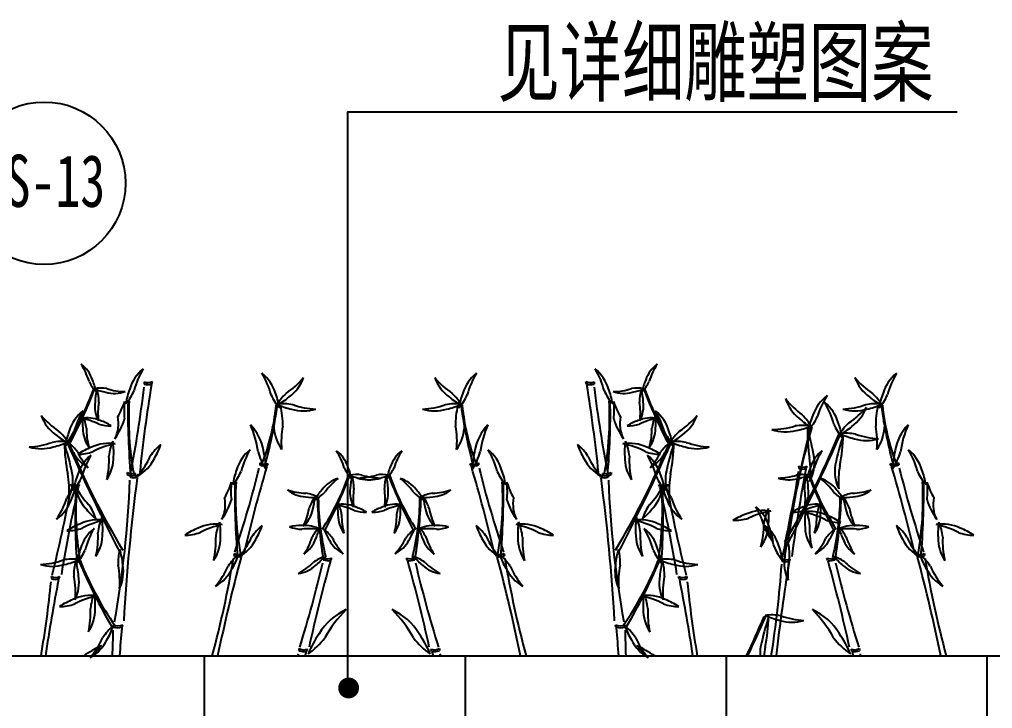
# Model space of a CAD drawing. Extents: x 225307 to 340959, y 27372 to 84205.
# Drawn here: x 316762 to 320491, y 75546 to 78187 of the extents above; entities that cross this region are included whole.
import ezdxf
from ezdxf.enums import TextEntityAlignment as Align

# ---------------------------------------------------------------- set-up
doc = ezdxf.new("R2010")
doc.units = 0
doc.header["$MEASUREMENT"] = 0
doc.linetypes.add('CONTINOUS', pattern=[0])
for name, color, linetype in [('3', 7, 'CONTINUOUS'), ('4', 4, 'CONTINUOUS'), ('DIM1', 4, 'CONTINUOUS'), ('PH', 8, 'CONTINUOUS'), ('WALL', 2, 'CONTINUOUS'), ('道路', 3, 'CONTINUOUS')]:
    doc.layers.add(name, color=color, linetype=linetype)
doc.styles.add('宋体', font='SimSun.ttf', dxfattribs={"width": 0.7})

# ---------------------------------------------------------------- blocks, each defined once
blk = doc.blocks.new('A$C434820D8')
at = {"layer": 'PH', "color": 2, "linetype": 'CONTINOUS', "const_width": 10}
blk.add_lwpolyline([(5, 10, 1), (15, 10, 1)], format="xyb", close=True, dxfattribs=at)

msp = doc.modelspace()

# ---------------------------------------------------------------- linework, layer by layer
at = {"layer": 'DIM1', "color": 1, "linetype": 'CONTINUOUS'}
msp.add_circle((316856.5, 77559, 10863.7), 311.5, dxfattribs=at)
at = {"layer": 'PH', "color": 8}
for p, q in [((317471, 73678.1, 5587.7), (317471, 75747.5, 5587.7)), ((318471, 73680.8, 5587.7), (318471, 75747.5, 5587.7)), ((319471, 73683.5, 5587.7), (319471, 75747.5, 5587.7)), ((320471, 73686.2, 5587.7), (320471, 75747.5, 5587.7))]:
    msp.add_line(p, q, dxfattribs=at)
msp.add_lwpolyline([(318020.5, 75607.9), (318020.5, 77832.6), (320355.9, 77832.6)], dxfattribs=at)
at = {"layer": 'WALL', "color": 251}
for p, q in [((317239.2, 76797.6, 8381.5), (317239.9, 76789.4, 8381.5)), ((317268.8, 76789.7, 8381.5), (317271.6, 76799.1, 8381.5)), ((318935.1, 76789.7, 8381.5), (318932.3, 76799.1, 8381.5)), ((318964.6, 76797.6, 8381.5), (318964, 76789.4, 8381.5)), ((317683, 76487.5, 8381.5), (317682.6, 76479.2, 8381.5)), ((317711.3, 76475.8, 8381.5), (317715.3, 76484.8, 8381.5)), ((318492.5, 76475.8, 8381.5), (318488.6, 76484.8, 8381.5)), ((318520.8, 76487.5, 8381.5), (318521.2, 76479.2, 8381.5)), ((319748, 76474.3, 8381.5), (319748.5, 76466.1, 8381.5)), ((319777.3, 76465.5, 8381.5), (319780.4, 76474.8, 8381.5)), ((320103.1, 76475.8, 8381.5), (320099.1, 76484.8, 8381.5)), ((320131.4, 76487.5, 8381.5), (320131.8, 76479.2, 8381.5)), ((317174.4, 76450.4, 8381.5), (317174, 76442.2, 8381.5)), ((317184.8, 76440.7, 8381.5), (317185.5, 76432.5, 8381.5)), ((317202.7, 76438.8, 8381.5), (317206.7, 76447.8, 8381.5)), ((317214.4, 76432.8, 8381.5), (317217.1, 76442.2, 8381.5)), ((318989.5, 76432.8, 8381.5), (318986.7, 76442.2, 8381.5)), ((319001.1, 76438.8, 8381.5), (318997.2, 76447.8, 8381.5)), ((319019, 76440.7, 8381.5), (319018.4, 76432.5, 8381.5)), ((319029.4, 76450.4, 8381.5), (319029.8, 76442.2, 8381.5)), ((316959.1, 76405, 8381.5), (316959.3, 76396.7, 8381.5)), ((316988.2, 76395.3, 8381.5), (316991.5, 76404.5, 8381.5)), ((319215.7, 76395.3, 8381.5), (319212.3, 76404.5, 8381.5)), ((319244.7, 76405, 8381.5), (319244.5, 76396.7, 8381.5)), ((317584, 76140.2, 8381.5), (317583.6, 76132, 8381.5)), ((317612.3, 76128.6, 8381.5), (317616.3, 76137.6, 8381.5)), ((317926.5, 76124.3, 8381.5), (317926.2, 76116.1, 8381.5)), ((317955, 76113.1, 8381.5), (317958.8, 76122.1, 8381.5)), ((318248.9, 76113.1, 8381.5), (318245.1, 76122.1, 8381.5)), ((318277.4, 76124.3, 8381.5), (318277.6, 76116.1, 8381.5)), ((318591.5, 76128.6, 8381.5), (318587.6, 76137.6, 8381.5)), ((318619.8, 76140.2, 8381.5), (318620.2, 76132, 8381.5)), ((319712.6, 76110.3, 8381.5), (319715.7, 76119.6, 8381.5)), ((319859.5, 76113.1, 8381.5), (319855.6, 76122.1, 8381.5)), ((319888, 76124.3, 8381.5), (319888.2, 76116.1, 8381.5)), ((320202.1, 76128.6, 8381.5), (320198.1, 76137.6, 8381.5)), ((320230.4, 76140.2, 8381.5), (320230.8, 76132, 8381.5)), ((319683.3, 76119.1, 8381.5), (319683.7, 76110.9, 8381.5)), ((316883.8, 76051.9, 8381.5), (316884, 76043.6, 8381.5)), ((316912.8, 76042.2, 8381.5), (316916.2, 76051.4, 8381.5)), ((319291, 76042.2, 8381.5), (319287.7, 76051.4, 8381.5)), ((319320.1, 76051.9, 8381.5), (319319.9, 76043.6, 8381.5)), ((317120.6, 75866.1, 8381.5), (317121.3, 75857.9, 8381.5)), ((317155.2, 75857.4, 8381.5), (317158, 75866.8, 8381.5)), ((319048.6, 75857.4, 8381.5), (319045.8, 75866.8, 8381.5)), ((319083.2, 75866.1, 8381.5), (319082.5, 75857.9, 8381.5)), ((317832.8, 75775.6, 8381.5), (317832.5, 75767.4, 8381.5)), ((317861.3, 75764.4, 8381.5), (317865.1, 75773.5, 8381.5)), ((318342.6, 75764.4, 8381.5), (318338.8, 75773.5, 8381.5)), ((318371.1, 75775.6, 8381.5), (318371.3, 75767.4, 8381.5)), ((319953.2, 75764.4, 8381.5), (319949.3, 75773.5, 8381.5)), ((319981.7, 75775.6, 8381.5), (319981.9, 75767.4, 8381.5))]:
    msp.add_line(p, q, dxfattribs=at)
for centre, radius, start, end in [((316923.6, 76765.1, 8381.5), 124.8, 18.7282, 53.2485), ((316780.9, 76724.7, 8381.5), 258.7, 16.8797, 32.8577), ((317333.9, 76726.2, 8381.5), 156, 128.8219, 163.3422), ((317514, 76682.2, 8381.5), 323.4, 149.2127, 165.1907), ((317593.5, 76709.1, 8381.5), 156, 16.8564, 51.3767), ((317413.7, 76664.4, 8381.5), 323.4, 15.008, 30.986), ((318610.3, 76709.1, 8381.5), 156, 128.6233, 163.1436), ((318790.2, 76664.4, 8381.5), 323.4, 149.014, 164.992), ((318869.9, 76726.2, 8381.5), 156, 16.6578, 51.1781), ((318689.9, 76682.2, 8381.5), 323.4, 14.8093, 30.7873), ((319280.3, 76765.1, 8381.5), 124.8, 126.7515, 161.2718), ((319422.9, 76724.7, 8381.5), 258.7, 147.1423, 163.1203), ((320220.9, 76709.1, 8381.5), 156, 128.6233, 163.1436), ((320400.8, 76664.4, 8381.5), 323.4, 149.014, 164.992), ((317160.5, 76860.6, 8381.5), 145.4, 204.7451, 223.6751), ((316844.8, 76720.9, 8381.5), 214.2, 10.5881, 23.1507), ((317253.7, 76836.1, 8381.5), 41.1, 249.3486, 295.8111), ((317603, 77021.9, 8381.5), 323.4, 303.9844, 319.9624), ((317703.6, 76866.4, 8381.5), 156, 305.8329, 340.3531), ((318500.2, 76866.4, 8381.5), 156, 199.6469, 234.1671), ((318600.9, 77021.9, 8381.5), 323.4, 220.0376, 236.0156), ((318950.2, 76836.1, 8381.5), 41.1, 244.1889, 290.6514), ((319359, 76720.9, 8381.5), 214.2, 156.8493, 169.4119), ((319043.3, 76860.6, 8381.5), 145.4, 316.3249, 335.2549), ((320110.8, 76866.4, 8381.5), 156, 199.6469, 234.1671), ((320211.5, 77021.9, 8381.5), 323.4, 220.0376, 236.0156), ((316115, 77099.3, 8381.5), 987.1, 327.1444, 340.41), ((315098.5, 77530, 8381.5), 2094.4, 332.351, 338.612), ((317051.4, 76779.2, 8381.5), 11.8, 238.4771, 261.011), ((317054.2, 76781.6, 8381.5), 15.9, 235.481, 250.2856), ((317072.8, 76628.2, 8381.5), 145.4, 80.8071, 99.7371), ((317133.1, 76968.2, 8381.5), 214.2, 246.65, 259.2126), ((317265.3, 76711.4, 8381.5), 214.2, 164.828, 177.3906), ((316920.2, 76722.7, 8381.5), 145.4, 358.985, 17.915), ((317125.8, 76878.2, 8381.5), 124.8, 254.7901, 289.3104), ((317171.9, 77019.1, 8381.5), 258.7, 252.9417, 268.9197), ((317434.3, 76674.6, 8381.5), 267.8, 158.9197, 171.4823), ((317033.7, 76834.9, 8381.5), 181.7, 318.3953, 337.3253), ((312680.8, 77324.4, 8381.5), 4591.4, 348.9717, 353.1594), ((323155, 75830.8, 8381.5), 5964.5, 170.77295, 174.0352), ((317253.9, 76836.8, 8381.5), 49.4, 253.5372, 287.532), ((317493.3, 76657.1, 8381.5), 267.8, 8.7163, 21.279), ((317905, 76618.4, 8381.5), 181.7, 131.8498, 150.7798), ((318298.9, 76618.4, 8381.5), 181.7, 29.2202, 48.1502), ((318710.5, 76657.1, 8381.5), 267.8, 158.721, 171.2837), ((318950, 76836.8, 8381.5), 49.4, 252.468, 286.4628), ((313048.9, 75830.8, 8381.5), 5964.5, 5.9648, 9.22705), ((323523.1, 77324.4, 8381.5), 4591.4, 186.8406, 191.0283), ((319170.2, 76834.9, 8381.5), 181.7, 202.6747, 221.6047), ((318769.5, 76674.6, 8381.5), 267.8, 8.5177, 21.0803), ((319031.9, 77019.1, 8381.5), 258.7, 271.0803, 287.0583), ((319078.1, 76878.2, 8381.5), 124.8, 250.6896, 285.2099), ((319131, 76628.2, 8381.5), 145.4, 80.2629, 99.1929), ((319070.7, 76968.2, 8381.5), 214.2, 280.7874, 293.35), ((319283.6, 76722.7, 8381.5), 145.4, 162.085, 181.015), ((318938.6, 76711.4, 8381.5), 214.2, 2.6094, 15.172), ((319152.5, 76779.2, 8381.5), 11.8, 278.989, 301.5229), ((319149.6, 76781.6, 8381.5), 15.9, 289.7144, 304.519), ((321105.4, 77530, 8381.5), 2094.4, 201.388, 207.649), ((320088.8, 77099.3, 8381.5), 987.1, 199.59, 212.8556), ((319909.5, 76618.4, 8381.5), 181.7, 29.2202, 48.1502), ((320321.1, 76657.1, 8381.5), 267.8, 158.721, 171.2837), ((317175.1, 76705.8, 8381.5), 124.8, 172.9681, 207.4884), ((317321.2, 76680.2, 8381.5), 258.7, 171.1196, 187.0976), ((316850.7, 76828.5, 8381.5), 331.7, 330.1799, 341.465), ((317392.9, 76687.1, 8381.5), 230.5, 171.0357, 187.8383), ((317173.7, 76738.1, 8381.5), 14.7, 281.0594, 303.5933), ((319755.6, 76674.7, 8381.5), 2578.3, 178.9493, 185.2581), ((317170, 76740.9, 8381.5), 19.9, 291.7848, 306.5894), ((318366.1, 76659.3, 8381.5), 1185.8, 176.834, 190.3661), ((317893.4, 76818.8, 8381.5), 181.7, 202.8734, 221.8034), ((317621.9, 76944.2, 8381.5), 267.8, 297.6928, 310.2554), ((318581.9, 76944.2, 8381.5), 267.8, 229.7446, 242.3072), ((318310.4, 76818.8, 8381.5), 181.7, 318.1966, 337.1266), ((317837.7, 76659.3, 8381.5), 1185.8, 349.6339, 3.166), ((316448.2, 76674.7, 8381.5), 2578.3, 354.7419, 1.0507), ((319030.2, 76738.1, 8381.5), 14.7, 236.4067, 258.9406), ((319033.9, 76740.9, 8381.5), 19.9, 233.4106, 248.2152), ((319353.1, 76828.5, 8381.5), 331.7, 198.535, 209.8201), ((318810.9, 76687.1, 8381.5), 230.5, 352.1617, 8.9643), ((318882.7, 76680.2, 8381.5), 258.7, 352.9024, 8.8804), ((319028.7, 76705.8, 8381.5), 124.8, 332.5116, 7.0319), ((319846.1, 76780.7, 8381.5), 156, 197.4962, 232.0165), ((319952.6, 76932.4, 8381.5), 323.4, 217.887, 233.865), ((319950.3, 76619.4, 8381.5), 156, 126.4727, 160.9929), ((320128.3, 76568.1, 8381.5), 323.4, 146.8634, 162.8414), ((319750.4, 76596.8, 8381.5), 156, 16.6578, 51.1781), ((319570.4, 76552.8, 8381.5), 323.4, 14.8093, 30.7873), ((320192.5, 76944.2, 8381.5), 267.8, 229.7446, 242.3072), ((319921, 76818.8, 8381.5), 181.7, 318.1966, 337.1266), ((317102.3, 76565.1, 8381.5), 156, 128.8219, 163.3422), ((317282.3, 76521.1, 8381.5), 323.4, 149.2127, 165.1907), ((316896.3, 76791.9, 8381.5), 853.2, 338.4146, 354.3715), ((315924.8, 76960.3, 8381.5), 1842.7, 344.5834, 352.0465), ((317912.9, 76637.3, 8381.5), 176.8, 157.3422, 214.1156), ((317757.4, 76724.4, 8381.5), 19.9, 233.6092, 248.4139), ((317753.8, 76721.5, 8381.5), 14.7, 236.6053, 259.1392), ((317774.4, 76532, 8381.5), 181.7, 78.9353, 97.8653), ((317863.6, 76954.3, 8381.5), 267.8, 244.7783, 257.3409), ((317453.4, 76632.7, 8381.5), 317.5, 359.1273, 13.4403), ((317850.7, 76842.1, 8381.5), 156, 252.9184, 287.4387), ((317914.1, 77016.3, 8381.5), 323.4, 251.0699, 267.0479), ((318289.7, 77016.3, 8381.5), 323.4, 272.9521, 288.9301), ((318353.1, 76842.1, 8381.5), 156, 252.5613, 287.0816), ((318429.5, 76532, 8381.5), 181.7, 82.1347, 101.0647), ((318340.2, 76954.3, 8381.5), 267.8, 282.6591, 295.2217), ((318750.4, 76632.7, 8381.5), 317.5, 166.5597, 180.8727), ((318290.9, 76637.3, 8381.5), 176.8, 325.8844, 22.6578), ((318450.1, 76721.5, 8381.5), 14.7, 280.8608, 303.3947), ((318446.4, 76724.4, 8381.5), 19.9, 291.5861, 306.3908), ((320279, 76960.3, 8381.5), 1842.7, 187.9535, 195.4166), ((319307.6, 76791.9, 8381.5), 853.2, 185.6285, 201.5854), ((319101.6, 76565.1, 8381.5), 156, 16.6578, 51.1781), ((318921.5, 76521.1, 8381.5), 323.4, 14.8093, 30.7873), ((319900.3, 77016.3, 8381.5), 323.4, 272.9521, 288.9301), ((319963.7, 76842.1, 8381.5), 156, 252.5613, 287.0816), ((319761, 76909.6, 8381.5), 323.4, 303.7858, 319.7638), ((319861.1, 76753.7, 8381.5), 156, 305.6342, 340.1545), ((320040.1, 76532, 8381.5), 181.7, 82.1347, 101.0647), ((319950.8, 76954.3, 8381.5), 267.8, 282.6591, 295.2217), ((320361, 76632.7, 8381.5), 317.5, 166.5597, 180.8727), ((319901.5, 76637.3, 8381.5), 176.8, 325.8844, 22.6578), ((320060.7, 76721.5, 8381.5), 14.7, 280.8608, 303.3947), ((320057, 76724.4, 8381.5), 19.9, 291.5861, 306.3908), ((321889.6, 76960.3, 8381.5), 1842.7, 187.9535, 195.4166), ((320918.2, 76791.9, 8381.5), 853.2, 185.6285, 201.5854), ((316991.6, 76722, 8381.5), 156, 199.8455, 234.3658), ((317091.8, 76877.9, 8381.5), 323.4, 220.2362, 236.2142), ((317021.1, 76535, 8381.5), 124.8, 66.4421, 100.9623), ((316955, 76402.3, 8381.5), 258.7, 64.5936, 80.5716), ((317217.3, 76639.2, 8381.5), 214.2, 172.8867, 185.4493), ((316874.1, 76602.1, 8381.5), 145.4, 7.0437, 25.9737), ((317000.8, 76447, 8381.5), 214.2, 58.302, 70.8646), ((317010.8, 76638, 8381.5), 130.3, 333.5131, 11.3142), ((316892.3, 76742.2, 8381.5), 285.7, 325.3688, 342.3695), ((319311.5, 76742.2, 8381.5), 285.7, 197.6305, 214.6312), ((319193.1, 76638, 8381.5), 130.3, 168.6858, 206.4869), ((319203.1, 76447, 8381.5), 214.2, 109.1354, 121.698), ((319182.7, 76535, 8381.5), 124.8, 79.0377, 113.5579), ((319248.8, 76402.3, 8381.5), 258.7, 99.4284, 115.4064), ((319329.7, 76602.1, 8381.5), 145.4, 154.0263, 172.9563), ((318986.5, 76639.2, 8381.5), 214.2, 354.5507, 7.1133), ((319112.1, 76877.9, 8381.5), 323.4, 303.7858, 319.7638), ((319212.2, 76722, 8381.5), 156, 305.6342, 340.1545), ((319930.7, 76855.5, 8381.5), 267.8, 227.594, 240.1566), ((319635.7, 76540.6, 8381.5), 181.7, 27.0696, 45.9996), ((320048.5, 76563.8, 8381.5), 267.8, 156.5704, 169.133), ((319654.7, 76740.4, 8381.5), 181.7, 316.046, 334.976), ((319650, 76545.2, 8381.5), 267.8, 8.5177, 21.0803), ((316791.2, 76473.4, 8381.5), 181.7, 29.4188, 48.3488), ((317202.7, 76513.5, 8381.5), 267.8, 158.9197, 171.4823), ((317128.9, 76621.1, 8381.5), 124.8, 181.0268, 215.547), ((317277.1, 76616.2, 8381.5), 258.7, 179.1783, 195.1563), ((317109.8, 76774.6, 8381.5), 145.4, 252.459, 271.389), ((317512.2, 76503.4, 8381.5), 187.2, 9.4632, 43.9835), ((317291.3, 76478, 8381.5), 388.1, 7.6148, 23.5928), ((318088.6, 76567.6, 8381.5), 323.4, 169.2479, 185.2259), ((318115.3, 76567.6, 8381.5), 323.4, 354.7741, 10.7521), ((318691.6, 76503.4, 8381.5), 187.2, 136.0165, 170.5368), ((318912.5, 76478, 8381.5), 388.1, 156.4072, 172.3852), ((319094, 76774.6, 8381.5), 145.4, 268.611, 287.541), ((318926.8, 76616.2, 8381.5), 258.7, 344.8437, 0.8217), ((319075, 76621.1, 8381.5), 124.8, 324.453, 358.9732), ((319001.2, 76513.5, 8381.5), 267.8, 8.5177, 21.0803), ((319412.7, 76473.4, 8381.5), 181.7, 131.6512, 150.5812), ((319641.4, 76938.4, 8381.5), 323.4, 270.8014, 286.7794), ((319698.2, 76762.1, 8381.5), 156, 250.4107, 284.931), ((326223.6, 74963.3, 8381.5), 6640, 165.5375, 169.4685), ((322745.1, 75784.1, 8381.5), 3064.1, 164.084, 172.4994), ((319762.9, 76449.3, 8381.5), 181.7, 79.984, 98.914), ((319689.6, 76874.6, 8381.5), 267.8, 280.5085, 293.0711), ((320478.3, 76612.6, 8381.5), 696.8, 179.1262, 188.7844), ((318724.8, 76325.9, 8381.5), 1097.8, 9.5114, 15.7133), ((319790.6, 76637.9, 8381.5), 14.7, 278.7101, 301.2441), ((319787.1, 76640.9, 8381.5), 19.9, 289.4355, 304.2401), ((320050.7, 76705.5, 8381.5), 181.7, 202.6747, 221.6047), ((320061.6, 76505.1, 8381.5), 181.7, 131.6512, 150.5812), ((319779.7, 76831.8, 8381.5), 267.8, 297.4941, 310.0567), ((319725.8, 76567.6, 8381.5), 323.4, 354.7741, 10.7521), ((320302.2, 76503.4, 8381.5), 187.2, 136.0165, 170.5368), ((320523.1, 76478, 8381.5), 388.1, 156.4072, 172.3852), ((316922.1, 76387.4, 8381.5), 181.7, 82.3333, 101.2633), ((316831.4, 76809.4, 8381.5), 267.8, 282.8577, 295.4204), ((317073, 76800.2, 8381.5), 267.8, 229.9433, 242.5059), ((316802, 76673.8, 8381.5), 181.7, 318.3953, 337.3253), ((317285.5, 76497, 8381.5), 181.7, 156.0967, 175.0267), ((316855.1, 76527.8, 8381.5), 267.8, 356.6211, 9.1837), ((319348.7, 76527.8, 8381.5), 267.8, 170.8163, 183.3789), ((318918.3, 76497, 8381.5), 181.7, 4.9733, 23.9033), ((319401.8, 76673.8, 8381.5), 181.7, 202.6747, 221.6047), ((319130.8, 76800.2, 8381.5), 267.8, 297.4941, 310.0567), ((319281.8, 76387.4, 8381.5), 181.7, 78.7367, 97.6667), ((319372.5, 76809.4, 8381.5), 267.8, 244.5796, 257.1423), ((316937.3, 77832.1, 8381.5), 3212.5, 329.1414, 337.3599), ((313668, 79338.4, 8381.5), 6816.2, 332.36371, 336.24357), ((320962.8, 76253.3, 8381.5), 1097.8, 161.9374, 168.1393), ((319910.7, 76608.7, 8381.5), 14.7, 236.4067, 258.9406), ((319914.4, 76611.5, 8381.5), 19.9, 233.4106, 248.2152), ((319222.5, 76611.6, 8381.5), 696.8, 348.8663, 358.5245), ((319930.7, 76419.1, 8381.5), 181.7, 78.7367, 97.6667), ((320021.4, 76841, 8381.5), 267.8, 244.5796, 257.1423), ((320008.1, 76728.9, 8381.5), 156, 252.7197, 287.24), ((320072.1, 76902.9, 8381.5), 323.4, 250.8713, 266.8493), ((316780.6, 76871.2, 8381.5), 323.4, 273.1507, 289.1287), ((316844.6, 76697.3, 8381.5), 156, 252.76, 287.2803), ((317630.2, 76579.9, 8381.5), 696.8, 181.4755, 191.1337), ((315889.9, 76221.6, 8381.5), 1097.8, 11.8607, 18.0626), ((316942, 76577, 8381.5), 14.7, 281.0594, 303.5933), ((316938.3, 76579.8, 8381.5), 19.9, 291.7848, 306.5894), ((323184.7, 79306.8, 8381.5), 6816.2, 203.75643, 207.63629), ((317151.3, 76638.2, 8381.5), 214.2, 200.3247, 212.8873), ((316863.8, 76447, 8381.5), 145.4, 34.4817, 53.4117), ((319915.4, 77800.4, 8381.5), 3212.5, 202.6401, 210.8586), ((317134.3, 76297.5, 8381.5), 267.8, 111.2058, 123.7684), ((316983.3, 76701.8, 8381.5), 181.7, 270.6814, 289.6114), ((317104.9, 76406.5, 8381.5), 156, 81.1081, 115.6283), ((317193.5, 76243.8, 8381.5), 323.4, 101.4988, 117.4768), ((317416.5, 76415.4, 8381.5), 181.7, 128.6587, 147.5887), ((317048.7, 76641.2, 8381.5), 267.8, 329.1831, 341.7457), ((317743.5, 76416, 8381.5), 156, 128.8219, 163.3422), ((317923.6, 76372, 8381.5), 323.4, 149.2127, 165.1907), ((317886.1, 76587.7, 8381.5), 218, 195.4802, 214.4101), ((317385, 76457, 8381.5), 321.3, 1.3231, 13.8857), ((317901.6, 76433.9, 8381.5), 124.8, 18.7282, 53.2485), ((317759, 76393.5, 8381.5), 258.7, 16.8797, 32.8577), ((318302.2, 76433.9, 8381.5), 124.8, 126.7515, 161.2718), ((318444.9, 76393.5, 8381.5), 258.7, 147.1423, 163.1203), ((318818.9, 76457, 8381.5), 321.3, 166.1143, 178.6769), ((318317.8, 76587.7, 8381.5), 218, 325.5899, 344.5198), ((318460.3, 76416, 8381.5), 156, 16.6578, 51.1781), ((318280.3, 76372, 8381.5), 323.4, 14.8093, 30.7873), ((319155.1, 76641.2, 8381.5), 267.8, 198.2543, 210.8169), ((318787.3, 76415.4, 8381.5), 181.7, 32.4113, 51.3413), ((316288.4, 77800.4, 8381.5), 3212.5, 329.1414, 337.3599), ((313019.2, 79306.8, 8381.5), 6816.2, 332.36371, 336.24357), ((319098.9, 76406.5, 8381.5), 156, 64.3717, 98.8919), ((319010.3, 76243.8, 8381.5), 323.4, 62.5232, 78.5012), ((319220.5, 76701.8, 8381.5), 181.7, 250.3886, 269.3186), ((319069.5, 76297.5, 8381.5), 267.8, 56.2316, 68.7942), ((319340, 76447, 8381.5), 145.4, 126.5883, 145.5183), ((319052.5, 76638.2, 8381.5), 214.2, 327.1127, 339.6753), ((320313.9, 76221.6, 8381.5), 1097.8, 161.9374, 168.1393), ((319261.8, 76577, 8381.5), 14.7, 236.4067, 258.9406), ((319265.5, 76579.8, 8381.5), 19.9, 233.4106, 248.2152), ((318573.7, 76579.9, 8381.5), 696.8, 348.8663, 358.5245), ((319359.2, 76697.3, 8381.5), 156, 252.7197, 287.24), ((319423.2, 76871.2, 8381.5), 323.4, 250.8713, 266.8493), ((319912.8, 76433.9, 8381.5), 124.8, 126.7515, 161.2718), ((320055.5, 76393.5, 8381.5), 258.7, 147.1423, 163.1203), ((320429.5, 76457, 8381.5), 321.3, 166.1143, 178.6769), ((319928.4, 76587.7, 8381.5), 218, 325.5899, 344.5198), ((320070.9, 76416, 8381.5), 156, 16.6578, 51.1781), ((319890.9, 76372, 8381.5), 323.4, 14.8093, 30.7873), ((317081.1, 76581.3, 8381.5), 124.8, 208.4648, 242.9851), ((317214.9, 76645.2, 8381.5), 258.7, 206.6163, 222.5943), ((317133.3, 76394.9, 8381.5), 156, 128.8219, 163.3422), ((317313.4, 76351, 8381.5), 323.4, 149.2127, 165.1907), ((316781.6, 76496.4, 8381.5), 323.4, 346.9141, 2.8921), ((316966.4, 76509.2, 8381.5), 156, 326.5234, 1.0436), ((316969, 76647.1, 8381.5), 323.4, 319.4761, 335.4541), ((317139, 76573.3, 8381.5), 156, 299.0853, 333.6056), ((319064.9, 76573.3, 8381.5), 156, 206.3944, 240.9147), ((319234.9, 76647.1, 8381.5), 323.4, 204.5459, 220.5239), ((319237.4, 76509.2, 8381.5), 156, 178.9564, 213.4766), ((319422.3, 76496.4, 8381.5), 323.4, 177.1079, 193.0859), ((319070.5, 76394.9, 8381.5), 156, 16.6578, 51.1781), ((318890.5, 76351, 8381.5), 323.4, 14.8093, 30.7873), ((318988.9, 76645.2, 8381.5), 258.7, 317.4057, 333.3837), ((319122.7, 76581.3, 8381.5), 124.8, 297.0149, 331.5352), ((319470, 76457.8, 8381.5), 323.4, 352.6235, 8.6015), ((319652.6, 76489, 8381.5), 156, 332.2327, 6.753), ((317843.9, 76364.4, 8381.5), 267.8, 158.9197, 171.4823), ((313227.5, 77585.2, 8381.5), 4591.4, 341.7237, 345.9114), ((323429.5, 74782, 8381.5), 5964.5, 163.52495, 166.7872), ((317702.5, 76524.4, 8381.5), 49.4, 246.2892, 280.284), ((317702.2, 76523.7, 8381.5), 41.1, 242.1006, 288.5631), ((318138.5, 76529.5, 8381.5), 145.4, 204.7451, 223.6751), ((317822.8, 76389.8, 8381.5), 214.2, 10.5881, 23.1507), ((318381, 76389.8, 8381.5), 214.2, 156.8493, 169.4119), ((318065.3, 76529.5, 8381.5), 145.4, 316.3249, 335.2549), ((318501.6, 76523.7, 8381.5), 41.1, 251.4369, 297.8994), ((318501.3, 76524.4, 8381.5), 49.4, 259.716, 293.7108), ((312774.3, 74782, 8381.5), 5964.5, 13.2128, 16.47505), ((322976.4, 77585.2, 8381.5), 4591.4, 194.0886, 198.2763), ((318359.9, 76364.4, 8381.5), 267.8, 8.5177, 21.0803), ((325633.3, 75336.3, 8381.5), 5964.5, 169.11163, 172.37388), ((319763.6, 76512.3, 8381.5), 41.1, 247.6873, 294.1497), ((319763.8, 76513, 8381.5), 49.4, 251.8759, 285.8707), ((319991.6, 76389.8, 8381.5), 214.2, 156.8493, 169.4119), ((319675.9, 76529.5, 8381.5), 145.4, 316.3249, 335.2549), ((320042.5, 76454.2, 8381.5), 156, 170.8977, 205.418), ((320223.7, 76415.6, 8381.5), 323.4, 169.0492, 185.0272), ((320112.2, 76523.7, 8381.5), 41.1, 251.4369, 297.8994), ((320111.9, 76524.4, 8381.5), 49.4, 259.716, 293.7108), ((314384.9, 74782, 8381.5), 5964.5, 13.2128, 16.47505), ((324586.9, 77585.2, 8381.5), 4591.4, 194.0886, 198.2763), ((319970.5, 76364.4, 8381.5), 267.8, 8.5177, 21.0803), ((316629, 76383.9, 8381.5), 323.4, 354.9728, 10.9508), ((316810.2, 76422.5, 8381.5), 156, 334.582, 9.1023), ((317233.7, 76343.4, 8381.5), 267.8, 158.9197, 171.4823), ((316833.1, 76503.7, 8381.5), 181.7, 318.3953, 337.3253), ((313266.4, 76573.8, 8381.5), 3921.7, 349.7759, 357.7624), ((324525.7, 75459.2, 8381.5), 7376.7, 172.43555, 176.71304), ((317193.9, 76487.4, 8381.5), 49.4, 246.2892, 280.284), ((317193.6, 76486.7, 8381.5), 41.1, 242.1006, 288.5631), ((317199.3, 76479.1, 8381.5), 41.1, 249.3486, 295.8111), ((317199.5, 76479.9, 8381.5), 49.4, 253.5372, 287.532), ((317443.3, 76524.7, 8381.5), 181.7, 318.3953, 337.3253), ((318020.7, 76308.8, 8381.5), 124.8, 107.8222, 142.3425), ((317093.1, 76768.2, 8381.5), 987.1, 327.1444, 340.41), ((316076.5, 77198.8, 8381.5), 2094.4, 332.351, 338.612), ((318142.6, 76224.4, 8381.5), 258.7, 128.213, 144.191), ((318029.4, 76448.1, 8381.5), 11.8, 238.4771, 261.011), ((318032.3, 76450.4, 8381.5), 15.9, 235.481, 250.2856), ((318050.8, 76297.1, 8381.5), 145.4, 80.8071, 99.7371), ((318111.1, 76637, 8381.5), 214.2, 246.65, 259.2126), ((318243.3, 76380.2, 8381.5), 214.2, 164.828, 177.3906), ((317898.3, 76391.6, 8381.5), 145.4, 358.985, 17.915), ((318053.9, 76687.9, 8381.5), 258.7, 271.0803, 287.0583), ((318100, 76547, 8381.5), 124.8, 250.6896, 285.2099), ((318103.8, 76547, 8381.5), 124.8, 254.7901, 289.3104), ((318149.9, 76687.9, 8381.5), 258.7, 252.9417, 268.9197), ((318153, 76297.1, 8381.5), 145.4, 80.2629, 99.1929), ((318092.7, 76637, 8381.5), 214.2, 280.7874, 293.35), ((318305.6, 76391.6, 8381.5), 145.4, 162.085, 181.015), ((317960.5, 76380.2, 8381.5), 214.2, 2.6094, 15.172), ((318174.4, 76448.1, 8381.5), 11.8, 278.989, 301.5229), ((318171.6, 76450.4, 8381.5), 15.9, 289.7144, 304.519), ((320127.3, 77198.8, 8381.5), 2094.4, 201.388, 207.649), ((319110.8, 76768.2, 8381.5), 987.1, 199.59, 212.8556), ((318183.1, 76308.8, 8381.5), 124.8, 37.6575, 72.1778), ((318061.3, 76224.4, 8381.5), 258.7, 35.809, 51.787), ((318760.6, 76524.7, 8381.5), 181.7, 202.6747, 221.6047), ((319004.6, 76479.1, 8381.5), 41.1, 244.1889, 290.6514), ((319004.4, 76479.9, 8381.5), 49.4, 252.468, 286.4628), ((311678.1, 75459.2, 8381.5), 7376.7, 3.28696, 7.56445), ((319010.2, 76486.7, 8381.5), 41.1, 251.4369, 297.8994), ((319009.9, 76487.4, 8381.5), 49.4, 259.716, 293.7108), ((322937.5, 76573.8, 8381.5), 3921.7, 182.2376, 190.2241), ((319370.8, 76503.7, 8381.5), 181.7, 202.6747, 221.6047), ((318970.1, 76343.4, 8381.5), 267.8, 8.5177, 21.0803), ((319393.6, 76422.5, 8381.5), 156, 170.8977, 205.418), ((319574.8, 76383.9, 8381.5), 323.4, 169.0492, 185.0272), ((319664.5, 76687.9, 8381.5), 258.7, 271.0803, 287.0583), ((319710.6, 76547, 8381.5), 124.8, 250.6896, 285.2099), ((315206.8, 77133.1, 8381.5), 4591.4, 347.3104, 351.4981), ((319763.6, 76297.1, 8381.5), 145.4, 80.2629, 99.1929), ((319703.3, 76637, 8381.5), 214.2, 280.7874, 293.35), ((319916.2, 76391.6, 8381.5), 145.4, 162.085, 181.015), ((319571.1, 76380.2, 8381.5), 214.2, 2.6094, 15.172), ((319785, 76448.1, 8381.5), 11.8, 278.989, 301.5229), ((319782.2, 76450.4, 8381.5), 15.9, 289.7144, 304.519), ((321737.9, 77198.8, 8381.5), 2094.4, 201.388, 207.649), ((320721.4, 76768.2, 8381.5), 987.1, 199.59, 212.8556), ((319793.7, 76308.8, 8381.5), 124.8, 37.6575, 72.1778), ((319671.8, 76224.4, 8381.5), 258.7, 35.809, 51.787), ((320371.2, 76524.7, 8381.5), 181.7, 202.6747, 221.6047), ((312439.7, 77199.8, 8381.5), 4591.4, 345.5895, 349.7772), ((322807.6, 75090.8, 8381.5), 5964.5, 167.39077, 170.65301), ((317106.2, 76270.8, 8381.5), 181.7, 134.7516, 153.6816), ((316975.9, 76442.5, 8381.5), 41.1, 245.9665, 292.4289), ((316976.1, 76443.2, 8381.5), 49.4, 250.1551, 284.1498), ((316716.5, 76456.2, 8381.5), 267.8, 335.276, 347.8387), ((319517.3, 76287.4, 8381.5), 2542.3, 177.6712, 184.0246), ((317130.1, 76419.3, 8381.5), 156, 187.2855, 221.8058), ((317261.7, 76549.7, 8381.5), 323.4, 207.6762, 223.6542), ((316973.1, 76406.9, 8381.5), 14.7, 281.0594, 303.5933), ((316969.4, 76409.7, 8381.5), 19.9, 291.7848, 306.5894), ((318145.6, 76302.3, 8381.5), 1167.7, 175.517, 189.1538), ((317260.3, 76518.3, 8381.5), 331.7, 330.1799, 341.465), ((317802.5, 76376.9, 8381.5), 230.5, 171.0357, 187.8383), ((317583.3, 76427.9, 8381.5), 14.7, 281.0594, 303.5933), ((320165.2, 76364.5, 8381.5), 2578.3, 178.9493, 185.2581), ((317579.6, 76430.7, 8381.5), 19.9, 291.7848, 306.5894), ((318775.7, 76349.1, 8381.5), 1185.8, 176.834, 190.3661), ((317866.2, 76481.4, 8381.5), 124.8, 231.7603, 266.2806), ((317868.2, 76629.7, 8381.5), 258.7, 252.151, 268.129), ((318080.9, 76241.5, 8381.5), 214.2, 137.92, 150.4826), ((318153.2, 76374.7, 8381.5), 124.8, 172.9681, 207.4884), ((318299.2, 76349.1, 8381.5), 258.7, 171.1196, 187.0976), ((317904.6, 76349.1, 8381.5), 258.7, 352.9024, 8.8804), ((318050.7, 76374.7, 8381.5), 124.8, 332.5116, 7.0319), ((318122.9, 76241.5, 8381.5), 214.2, 29.5174, 42.08), ((318335.6, 76629.7, 8381.5), 258.7, 271.871, 287.849), ((318337.6, 76481.4, 8381.5), 124.8, 273.7194, 308.2397), ((317428.1, 76349.1, 8381.5), 1185.8, 349.6339, 3.166), ((316038.6, 76364.5, 8381.5), 2578.3, 354.7419, 1.0507), ((318624.3, 76430.7, 8381.5), 19.9, 233.4106, 248.2152), ((318620.6, 76427.9, 8381.5), 14.7, 236.4067, 258.9406), ((318401.3, 76376.9, 8381.5), 230.5, 352.1617, 8.9643), ((318943.5, 76518.3, 8381.5), 331.7, 198.535, 209.8201), ((318942.1, 76549.7, 8381.5), 323.4, 316.3458, 332.3238), ((319073.8, 76419.3, 8381.5), 156, 318.1942, 352.7145), ((318058.2, 76302.3, 8381.5), 1167.7, 350.8462, 4.483), ((319228, 76442.5, 8381.5), 41.1, 247.5711, 294.0335), ((319227.7, 76443.2, 8381.5), 49.4, 255.8502, 289.8449), ((313396.3, 75090.8, 8381.5), 5964.5, 9.34699, 12.60923), ((319234.5, 76409.7, 8381.5), 19.9, 233.4106, 248.2152), ((316686.5, 76287.4, 8381.5), 2542.3, 355.9754, 2.3288), ((319230.8, 76406.9, 8381.5), 14.7, 236.4067, 258.9406), ((319487.3, 76456.2, 8381.5), 267.8, 192.1613, 204.724), ((319097.7, 76270.8, 8381.5), 181.7, 26.3184, 45.2484), ((323764.1, 77199.8, 8381.5), 4591.4, 190.2228, 194.4105), ((319515.2, 76349.1, 8381.5), 258.7, 352.9024, 8.8804), ((319661.3, 76374.7, 8381.5), 124.8, 332.5116, 7.0319), ((319733.5, 76241.5, 8381.5), 214.2, 29.5174, 42.08), ((319946.2, 76629.7, 8381.5), 258.7, 271.871, 287.849), ((319948.2, 76481.4, 8381.5), 124.8, 273.7194, 308.2397), ((319038.7, 76349.1, 8381.5), 1185.8, 349.6339, 3.166), ((317649.2, 76364.5, 8381.5), 2578.3, 354.7419, 1.0507), ((320231.2, 76427.9, 8381.5), 14.7, 236.4067, 258.9406), ((320234.8, 76430.7, 8381.5), 19.9, 233.4106, 248.2152), ((320011.9, 76376.9, 8381.5), 230.5, 352.1617, 8.9643), ((320554.1, 76518.3, 8381.5), 331.7, 198.535, 209.8201), ((316636.5, 76453.7, 8381.5), 323.4, 325.569, 341.547), ((316813.4, 76398.4, 8381.5), 156, 305.1783, 339.6986), ((317420.4, 76327.8, 8381.5), 130.3, 333.5131, 11.3142), ((317301.9, 76432, 8381.5), 285.7, 325.3688, 342.3695), ((317888.4, 76568.9, 8381.5), 214.2, 261.8581, 274.4207), ((317835.2, 76227.8, 8381.5), 145.4, 61.3336, 80.2636), ((318010.2, 76267.7, 8381.5), 145.4, 143.1557, 162.0857), ((317680.1, 76368.9, 8381.5), 214.2, 343.6801, 356.2427), ((317827.6, 76476.1, 8381.5), 145.4, 297.3956, 316.3256), ((317904.4, 76363.7, 8381.5), 11.8, 260.0597, 282.5936), ((317902.5, 76366.8, 8381.5), 15.9, 270.7851, 285.5897), ((319995.3, 76440.3, 8381.5), 2094.4, 182.4587, 188.7197), ((318894, 76362.7, 8381.5), 987.1, 180.6607, 193.9263), ((317309.8, 76362.7, 8381.5), 987.1, 346.0737, 359.3393), ((318376.2, 76476.1, 8381.5), 145.4, 223.6744, 242.6044), ((316208.6, 76440.3, 8381.5), 2094.4, 351.2803, 357.5413), ((318299.4, 76363.7, 8381.5), 11.8, 257.4064, 279.9403), ((318301.3, 76366.8, 8381.5), 15.9, 254.4103, 269.2149), ((318368.6, 76227.8, 8381.5), 145.4, 99.7364, 118.6664), ((318315.4, 76568.9, 8381.5), 214.2, 265.5793, 278.1419), ((318523.7, 76368.9, 8381.5), 214.2, 183.7573, 196.3199), ((318193.6, 76267.7, 8381.5), 145.4, 17.9143, 36.8443), ((318901.9, 76432, 8381.5), 285.7, 197.6305, 214.6312), ((318783.5, 76327.8, 8381.5), 130.3, 168.6858, 206.4869), ((319390.4, 76398.4, 8381.5), 156, 200.3014, 234.8217), ((319567.3, 76453.7, 8381.5), 323.4, 198.453, 214.431), ((318920.4, 76362.7, 8381.5), 987.1, 346.0737, 359.3393), ((319986.8, 76476.1, 8381.5), 145.4, 223.6744, 242.6044), ((317819.1, 76440.3, 8381.5), 2094.4, 351.2803, 357.5413), ((319910, 76363.7, 8381.5), 11.8, 257.4064, 279.9403), ((319911.9, 76366.8, 8381.5), 15.9, 254.4103, 269.2149), ((319979.2, 76227.8, 8381.5), 145.4, 99.7364, 118.6664), ((319926, 76568.9, 8381.5), 214.2, 265.5793, 278.1419), ((320134.3, 76368.9, 8381.5), 214.2, 183.7573, 196.3199), ((319804.2, 76267.7, 8381.5), 145.4, 17.9143, 36.8443), ((320512.5, 76432, 8381.5), 285.7, 197.6305, 214.6312), ((320394, 76327.8, 8381.5), 130.3, 168.6858, 206.4869), ((317226.5, 76477.9, 8381.5), 267.8, 217.3833, 229.9459), ((316880.4, 76220.2, 8381.5), 181.7, 16.8589, 35.7888), ((317617.1, 76357.6, 8381.5), 258.7, 333.9731, 349.9511), ((317763.6, 76334.4, 8381.5), 124.8, 313.5823, 348.1026), ((317999.1, 76203.9, 8381.5), 124.8, 66.4421, 100.9623), ((317933, 76071.2, 8381.5), 258.7, 64.5936, 80.5716), ((318195.4, 76308.1, 8381.5), 214.2, 172.8867, 185.4493), ((317852.1, 76271, 8381.5), 145.4, 7.0437, 25.9737), ((317978.8, 76115.9, 8381.5), 214.2, 58.302, 70.8646), ((318225, 76115.9, 8381.5), 214.2, 109.1354, 121.698), ((318204.7, 76203.9, 8381.5), 124.8, 79.0377, 113.5579), ((318270.8, 76071.2, 8381.5), 258.7, 99.4284, 115.4064), ((318351.7, 76271, 8381.5), 145.4, 154.0263, 172.9563), ((318008.5, 76308.1, 8381.5), 214.2, 354.5507, 7.1133), ((318440.3, 76334.4, 8381.5), 124.8, 191.8974, 226.4177), ((318586.7, 76357.6, 8381.5), 258.7, 190.0489, 206.0269), ((319323.5, 76220.2, 8381.5), 181.7, 144.2112, 163.1411), ((318977.3, 76477.9, 8381.5), 267.8, 310.0541, 322.6167), ((319486.1, 76197.6, 8381.5), 156, 16.6578, 51.1781), ((319306.1, 76153.6, 8381.5), 323.4, 14.8093, 30.7873), ((319795.2, 76231.5, 8381.5), 181.7, 153.7474, 172.6774), ((319366.4, 76280, 8381.5), 267.8, 354.2718, 6.8345), ((319835.6, 76115.9, 8381.5), 214.2, 109.1354, 121.698), ((319815.3, 76203.9, 8381.5), 124.8, 79.0377, 113.5579), ((319881.4, 76071.2, 8381.5), 258.7, 99.4284, 115.4064), ((320039.6, 76266.2, 8381.5), 267.8, 170.8163, 183.3789), ((319609.2, 76235.3, 8381.5), 181.7, 4.9733, 23.9033), ((319962.3, 76271, 8381.5), 145.4, 154.0263, 172.9563), ((319619.1, 76308.1, 8381.5), 214.2, 354.5507, 7.1133), ((320050.8, 76334.4, 8381.5), 124.8, 191.8974, 226.4177), ((320197.3, 76357.6, 8381.5), 258.7, 190.0489, 206.0269), ((317063, 76113.2, 8381.5), 156, 81.1081, 115.6283), ((317243.6, 76203.6, 8381.5), 181.7, 156.0967, 175.0267), ((316813.1, 76234.5, 8381.5), 267.8, 356.6211, 9.1837), ((318106.9, 76290, 8381.5), 124.8, 181.0268, 215.547), ((318255.1, 76285.1, 8381.5), 258.7, 179.1783, 195.1563), ((318087.8, 76443.5, 8381.5), 145.4, 252.459, 271.389), ((318116, 76443.5, 8381.5), 145.4, 268.611, 287.541), ((317948.8, 76285.1, 8381.5), 258.7, 344.8437, 0.8217), ((318096.9, 76290, 8381.5), 124.8, 324.453, 358.9732), ((319140.9, 76113.2, 8381.5), 156, 64.3717, 98.8919), ((319390.7, 76234.5, 8381.5), 267.8, 170.8163, 183.3789), ((318960.3, 76203.6, 8381.5), 181.7, 4.9733, 23.9033), ((319635.9, 76038.4, 8381.5), 267.8, 108.8565, 121.4192), ((319501.6, 76448.6, 8381.5), 181.7, 268.3321, 287.2621), ((319611, 76148.5, 8381.5), 156, 78.7588, 113.2791), ((319692.9, 75982.3, 8381.5), 323.4, 99.1495, 115.1275), ((319726.6, 76443.5, 8381.5), 145.4, 268.611, 287.541), ((319789.8, 76144.9, 8381.5), 156, 64.3717, 98.8919), ((319701.2, 75982.1, 8381.5), 323.4, 62.5232, 78.5012), ((319559.3, 76285.1, 8381.5), 258.7, 344.8437, 0.8217), ((319707.5, 76290, 8381.5), 124.8, 324.453, 358.9732), ((319911.4, 76440.1, 8381.5), 181.7, 250.3886, 269.3186), ((319760.4, 76035.9, 8381.5), 267.8, 56.2316, 68.7942), ((317092.3, 76004.2, 8381.5), 267.8, 111.2058, 123.7684), ((316941.4, 76408.5, 8381.5), 181.7, 270.6814, 289.6114), ((317145.7, 76114.5, 8381.5), 156, 128.8219, 163.3422), ((317151.5, 75950.4, 8381.5), 323.4, 101.4988, 117.4768), ((317325.7, 76070.5, 8381.5), 323.4, 149.2127, 165.1907), ((317543.9, 75987.4, 8381.5), 267.8, 111.2058, 123.7684), ((317514.5, 76096.3, 8381.5), 156, 81.1081, 115.6283), ((317603.1, 75933.6, 8381.5), 323.4, 101.4988, 117.4768), ((317695.1, 76186.8, 8381.5), 181.7, 156.0967, 175.0267), ((317264.7, 76217.7, 8381.5), 267.8, 356.6211, 9.1837), ((317804.9, 76104.9, 8381.5), 181.7, 128.6587, 147.5887), ((317437.1, 76330.7, 8381.5), 267.8, 329.1831, 341.7457), ((317844.6, 76033.1, 8381.5), 214.2, 90.2061, 102.7687), ((317847.7, 76378.3, 8381.5), 145.4, 249.6817, 268.6117), ((317853.9, 76122.9, 8381.5), 124.8, 60.1084, 94.6286), ((317873.4, 75975.9, 8381.5), 258.7, 80.4991, 96.4771), ((318014.7, 76138.6, 8381.5), 145.4, 135.097, 154.027), ((317702.1, 76285.1, 8381.5), 214.2, 335.6214, 348.184), ((318129.4, 76307, 8381.5), 214.2, 200.3247, 212.8873), ((317841.8, 76115.9, 8381.5), 145.4, 34.4817, 53.4117), ((318362, 76115.9, 8381.5), 145.4, 126.5883, 145.5183), ((318074.5, 76307, 8381.5), 214.2, 327.1127, 339.6753), ((318350, 76122.9, 8381.5), 124.8, 85.3714, 119.8916), ((318330.5, 75975.9, 8381.5), 258.7, 83.5229, 99.5009), ((318501.8, 76285.1, 8381.5), 214.2, 191.816, 204.3786), ((318189.2, 76138.6, 8381.5), 145.4, 25.973, 44.903), ((318356.1, 76378.3, 8381.5), 145.4, 271.3883, 290.3183), ((318359.3, 76033.1, 8381.5), 214.2, 77.2313, 89.7939), ((318766.7, 76330.7, 8381.5), 267.8, 198.2543, 210.8169), ((318399, 76104.9, 8381.5), 181.7, 32.4113, 51.3413), ((318689.3, 76096.3, 8381.5), 156, 64.3717, 98.8919), ((318600.7, 75933.6, 8381.5), 323.4, 62.5232, 78.5012), ((318939.1, 76217.7, 8381.5), 267.8, 170.8163, 183.3789), ((318508.7, 76186.8, 8381.5), 181.7, 4.9733, 23.9033), ((318659.9, 75987.4, 8381.5), 267.8, 56.2316, 68.7942), ((319052.3, 75950.4, 8381.5), 323.4, 62.5232, 78.5012), ((319058.1, 76114.5, 8381.5), 156, 16.6578, 51.1781), ((318878.1, 76070.5, 8381.5), 323.4, 14.8093, 30.7873), ((319262.5, 76408.5, 8381.5), 181.7, 250.3886, 269.3186), ((319111.5, 76004.2, 8381.5), 267.8, 56.2316, 68.7942), ((319291.6, 76251.6, 8381.5), 323.4, 344.5648, 0.5428), ((319476.8, 76256.8, 8381.5), 156, 324.1741, 358.6944), ((319786.4, 76306.3, 8381.5), 181.7, 202.6747, 221.6047), ((319522.4, 76124.9, 8381.5), 156, 16.6578, 51.1781), ((319342.4, 76080.9, 8381.5), 323.4, 14.8093, 30.7873), ((319385.7, 76146, 8381.5), 267.8, 8.5177, 21.0803), ((319928.3, 76247.6, 8381.5), 156, 178.9564, 213.4766), ((320113.1, 76234.7, 8381.5), 323.4, 177.1079, 193.0859), ((319972.6, 76115.9, 8381.5), 145.4, 126.5883, 145.5183), ((319685.1, 76307, 8381.5), 214.2, 327.1127, 339.6753), ((319960.6, 76122.9, 8381.5), 124.8, 85.3714, 119.8916), ((319941.1, 75975.9, 8381.5), 258.7, 83.5229, 99.5009), ((320112.4, 76285.1, 8381.5), 214.2, 191.816, 204.3786), ((319799.7, 76138.6, 8381.5), 145.4, 25.973, 44.903), ((319966.7, 76378.3, 8381.5), 145.4, 271.3883, 290.3183), ((319969.9, 76033.1, 8381.5), 214.2, 77.2313, 89.7939), ((320377.3, 76330.7, 8381.5), 267.8, 198.2543, 210.8169), ((320009.5, 76104.9, 8381.5), 181.7, 32.4113, 51.3413), ((320299.9, 76096.3, 8381.5), 156, 64.3717, 98.8919), ((320211.3, 75933.6, 8381.5), 323.4, 62.5232, 78.5012), ((320549.7, 76217.7, 8381.5), 267.8, 170.8163, 183.3789), ((320119.3, 76186.8, 8381.5), 181.7, 4.9733, 23.9033), ((320270.5, 75987.4, 8381.5), 267.8, 56.2316, 68.7942), ((316739.6, 76203, 8381.5), 323.4, 346.9141, 2.8921), ((316924.5, 76215.9, 8381.5), 156, 326.5234, 1.0436), ((317392.9, 76391.6, 8381.5), 181.7, 270.6814, 289.6114), ((317191.1, 76186.2, 8381.5), 323.4, 346.9141, 2.8921), ((317376, 76199, 8381.5), 156, 326.5234, 1.0436), ((317357.3, 76336.7, 8381.5), 323.4, 319.4761, 335.4541), ((317638.1, 76282.7, 8381.5), 258.7, 325.9144, 341.8924), ((317779.9, 76239.3, 8381.5), 124.8, 305.5237, 340.0439), ((318192.9, 76314.1, 8381.5), 258.7, 206.6163, 222.5943), ((318010.9, 76314.1, 8381.5), 258.7, 317.4057, 333.3837), ((318424, 76239.3, 8381.5), 124.8, 199.9561, 234.4763), ((318565.7, 76282.7, 8381.5), 258.7, 198.1076, 214.0856), ((318846.5, 76336.7, 8381.5), 323.4, 204.5459, 220.5239), ((318827.8, 76199, 8381.5), 156, 178.9564, 213.4766), ((319012.7, 76186.2, 8381.5), 323.4, 177.1079, 193.0859), ((318810.9, 76391.6, 8381.5), 181.7, 250.3886, 269.3186), ((319279.4, 76215.9, 8381.5), 156, 178.9564, 213.4766), ((319464.3, 76203, 8381.5), 323.4, 177.1079, 193.0859), ((319621.5, 76314.1, 8381.5), 258.7, 317.4057, 333.3837), ((320034.6, 76239.3, 8381.5), 124.8, 199.9561, 234.4763), ((320176.3, 76282.7, 8381.5), 258.7, 198.1076, 214.0856), ((320457.1, 76336.7, 8381.5), 323.4, 204.5459, 220.5239), ((320438.4, 76199, 8381.5), 156, 178.9564, 213.4766), ((320623.3, 76186.2, 8381.5), 323.4, 177.1079, 193.0859), ((320421.5, 76391.6, 8381.5), 181.7, 250.3886, 269.3186), ((317246.1, 76062.9, 8381.5), 267.8, 158.9197, 171.4823), ((317527.3, 76262.9, 8381.5), 156, 299.0853, 333.6056), ((318059.2, 76250.2, 8381.5), 124.8, 208.4648, 242.9851), ((318144.7, 76250.2, 8381.5), 124.8, 297.0149, 331.5352), ((318676.5, 76262.9, 8381.5), 156, 206.3944, 240.9147), ((318957.7, 76062.9, 8381.5), 267.8, 8.5177, 21.0803), ((319822.7, 76233.6, 8381.5), 181.7, 202.6747, 221.6047), ((319422, 76073.3, 8381.5), 267.8, 8.5177, 21.0803), ((319961.7, 76105.6, 8381.5), 267.8, 162.4617, 175.0243), ((319531.4, 76137.5, 8381.5), 181.7, 356.6187, 15.5487), ((319755.2, 76250.2, 8381.5), 124.8, 297.0149, 331.5352), ((320287.1, 76262.9, 8381.5), 156, 206.3944, 240.9147), ((316845.4, 76223.2, 8381.5), 181.7, 318.3953, 337.3253), ((317321.4, 76105.9, 8381.5), 181.7, 164.4513, 183.3813), ((316891, 76073.9, 8381.5), 267.8, 4.9757, 17.5383), ((313713.7, 76766.6, 8381.5), 3921.7, 344.9383, 350.5144), ((324742.4, 74240.4, 8381.5), 7376.7, 165.18755, 168.21098), ((317715, 75993.5, 8381.5), 181.7, 128.6587, 147.5887), ((317347.2, 76219.3, 8381.5), 267.8, 329.1831, 341.7457), ((317603.5, 76177.2, 8381.5), 49.4, 246.2892, 280.284), ((317603.2, 76176.5, 8381.5), 41.1, 242.1006, 288.5631), ((317974.1, 75988.6, 8381.5), 145.4, 107.659, 126.589), ((317764.2, 76262.7, 8381.5), 214.2, 308.1834, 320.746), ((317945.1, 76160.9, 8381.5), 41.1, 242.9748, 289.4373), ((318258.7, 76160.9, 8381.5), 41.1, 250.5627, 297.0252), ((318439.7, 76262.7, 8381.5), 214.2, 219.254, 231.8166), ((318229.7, 75988.6, 8381.5), 145.4, 53.411, 72.341), ((318600.6, 76176.5, 8381.5), 41.1, 251.4369, 297.8994), ((318600.3, 76177.2, 8381.5), 49.4, 259.716, 293.7108), ((311461.4, 74240.4, 8381.5), 7376.7, 11.78902, 14.81245), ((318856.6, 76219.3, 8381.5), 267.8, 198.2543, 210.8169), ((318488.8, 75993.5, 8381.5), 181.7, 32.4113, 51.3413), ((322490.2, 76766.6, 8381.5), 3921.7, 189.4856, 195.0617), ((319312.8, 76073.9, 8381.5), 267.8, 162.4617, 175.0243), ((318882.5, 76105.9, 8381.5), 181.7, 356.6187, 15.5487), ((319358.4, 76223.2, 8381.5), 181.7, 202.6747, 221.6047), ((319698.9, 76157.1, 8381.5), 41.1, 247.6873, 294.1497), ((319848.9, 76103.3, 8381.5), 156, 170.6018, 205.1221), ((320029.9, 76063.7, 8381.5), 323.4, 168.7533, 184.7313), ((319869.3, 76160.9, 8381.5), 41.1, 250.5627, 297.0252), ((320050.3, 76262.7, 8381.5), 214.2, 219.254, 231.8166), ((319840.3, 75988.6, 8381.5), 145.4, 53.411, 72.341), ((320211.2, 76176.5, 8381.5), 41.1, 251.4369, 297.8994), ((320210.9, 76177.2, 8381.5), 49.4, 259.716, 293.7108), ((313072, 74240.4, 8381.5), 7376.7, 11.78902, 14.81245), ((320467.2, 76219.3, 8381.5), 267.8, 198.2543, 210.8169), ((320099.4, 75993.5, 8381.5), 181.7, 32.4113, 51.3413), ((324100.7, 76766.6, 8381.5), 3921.7, 189.4856, 195.0617), ((316824, 76420.6, 8381.5), 323.4, 273.1507, 289.1287), ((316888, 76246.6, 8381.5), 156, 252.76, 287.2803), ((316965.5, 75936.8, 8381.5), 181.7, 82.3333, 101.2633), ((316874.8, 76358.7, 8381.5), 267.8, 282.8577, 295.4204), ((317151.8, 76061.7, 8381.5), 181.7, 164.1554, 183.0854), ((316721.3, 76032, 8381.5), 267.8, 4.6798, 17.2424), ((316985.4, 76126.4, 8381.5), 14.7, 281.0594, 303.5933), ((316981.8, 76129.2, 8381.5), 19.9, 291.7848, 306.5894), ((319391.1, 77152.4, 8381.5), 2617.9, 203.4584, 209.7194), ((318140.7, 76568.6, 8381.5), 1233.9, 201.6604, 214.926), ((316822.8, 76032.1, 8381.5), 323.4, 355.2687, 11.2467), ((317003.9, 76071.6, 8381.5), 156, 334.8779, 9.3982), ((317267.5, 76225.3, 8381.5), 323.4, 319.4761, 335.4541), ((317437.4, 76151.5, 8381.5), 156, 299.0853, 333.6056), ((317706.3, 76290, 8381.5), 258.7, 298.4764, 314.4544), ((317812.1, 76186.1, 8381.5), 124.8, 278.0856, 312.6059), ((313454.7, 77153.9, 8381.5), 4591.4, 342.5979, 346.7856), ((323698.3, 74506.7, 8381.5), 5964.5, 164.39915, 167.6614), ((317945.4, 76161.6, 8381.5), 49.4, 247.1634, 281.1582), ((318258.4, 76161.6, 8381.5), 49.4, 258.8418, 292.8366), ((312505.5, 74506.7, 8381.5), 5964.5, 12.3386, 15.60085), ((322749.1, 77153.9, 8381.5), 4591.4, 193.2144, 197.4021), ((318391.7, 76186.1, 8381.5), 124.8, 227.3941, 261.9144), ((318497.5, 76290, 8381.5), 258.7, 225.5456, 241.5236), ((318766.4, 76151.5, 8381.5), 156, 206.3944, 240.9147), ((318936.4, 76225.3, 8381.5), 323.4, 204.5459, 220.5239), ((319200, 76071.6, 8381.5), 156, 170.6018, 205.1221), ((319381, 76032.1, 8381.5), 323.4, 168.7533, 184.7313), ((318063.2, 76568.6, 8381.5), 1233.9, 325.074, 338.3396), ((316812.8, 77152.4, 8381.5), 2617.9, 330.2806, 336.5416), ((319222.1, 76129.2, 8381.5), 19.9, 233.4106, 248.2152), ((319218.4, 76126.4, 8381.5), 14.7, 236.4067, 258.9406), ((319238.3, 75936.8, 8381.5), 181.7, 78.7367, 97.6667), ((319329, 76358.7, 8381.5), 267.8, 244.5796, 257.1423), ((319482.5, 76032, 8381.5), 267.8, 162.7576, 175.3202), ((319052, 76061.7, 8381.5), 181.7, 356.9146, 15.8446), ((319315.8, 76246.6, 8381.5), 156, 252.7197, 287.24), ((319379.8, 76420.6, 8381.5), 323.4, 250.8713, 266.8493), ((315770.4, 76365.7, 8381.5), 3921.7, 350.9302, 356.1011), ((326992.7, 74925.2, 8381.5), 7376.7, 170.77423, 173.59948), ((319699.1, 76157.8, 8381.5), 49.4, 251.8759, 285.8707), ((319869, 76161.6, 8381.5), 49.4, 258.8418, 292.8366), ((314116.1, 74506.7, 8381.5), 5964.5, 12.3386, 15.60085), ((324359.7, 77153.9, 8381.5), 4591.4, 193.2144, 197.4021), ((320002.3, 76186.1, 8381.5), 124.8, 227.3941, 261.9144), ((320108.1, 76290, 8381.5), 258.7, 225.5456, 241.5236), ((320377, 76151.5, 8381.5), 156, 206.3944, 240.9147), ((320547, 76225.3, 8381.5), 323.4, 204.5459, 220.5239), ((316900.5, 76089.4, 8381.5), 41.1, 245.9665, 292.4289), ((316652.9, 75990.5, 8381.5), 323.4, 354.9728, 10.9508), ((316834.1, 76029.2, 8381.5), 156, 334.582, 9.1023), ((319369.7, 76029.2, 8381.5), 156, 170.8977, 205.418), ((319550.9, 75990.5, 8381.5), 323.4, 169.0492, 185.0272), ((319303.3, 76089.4, 8381.5), 41.1, 247.5711, 294.0335), ((312980, 76415.9, 8381.5), 3921.7, 350.1875, 354.3802), ((324154, 74638.9, 8381.5), 7376.7, 169.05337, 171.35699), ((316900.7, 76090.1, 8381.5), 49.4, 250.1551, 284.1498), ((319303.1, 76090.1, 8381.5), 49.4, 255.8502, 289.8449), ((312049.9, 74638.9, 8381.5), 7376.7, 8.64301, 10.94663), ((323223.8, 76415.9, 8381.5), 3921.7, 185.6198, 189.8125), ((317034.3, 75822.7, 8381.5), 156, 81.1081, 115.6283), ((317122.9, 75659.9, 8381.5), 323.4, 101.4988, 117.4768), ((317214.9, 75913.1, 8381.5), 181.7, 156.0967, 175.0267), ((316784.4, 75944, 8381.5), 267.8, 356.6211, 9.1837), ((319169.6, 75822.7, 8381.5), 156, 64.3717, 98.8919), ((319081, 75659.9, 8381.5), 323.4, 62.5232, 78.5012), ((319419.4, 75944, 8381.5), 267.8, 170.8163, 183.3789), ((318989, 75913.1, 8381.5), 181.7, 4.9733, 23.9033), ((317063.7, 75713.7, 8381.5), 267.8, 111.2058, 123.7684), ((316912.7, 76118, 8381.5), 181.7, 270.6814, 289.6114), ((319291.2, 76118, 8381.5), 181.7, 250.3886, 269.3186), ((319140.2, 75713.7, 8381.5), 267.8, 56.2316, 68.7942), ((316710.9, 75912.6, 8381.5), 323.4, 346.9141, 2.8921), ((316895.8, 75925.4, 8381.5), 156, 326.5234, 1.0436), ((318111.2, 75712.1, 8381.5), 234, 114.633, 149.1532), ((318356.8, 75582, 8381.5), 485.1, 135.0237, 151.0017), ((318092.7, 75712.1, 8381.5), 234, 30.8468, 65.367), ((317847.1, 75582, 8381.5), 485.1, 28.9983, 44.9763), ((319308.1, 75925.4, 8381.5), 156, 178.9564, 213.4766), ((319492.9, 75912.6, 8381.5), 323.4, 177.1079, 193.0859), ((316651.2, 77135.5, 8381.5), 3212.5, 334.4021, 337.3599), ((313382, 78641.8, 8381.5), 6816.2, 334.87272, 336.24357), ((320676.8, 75556.7, 8381.5), 1097.8, 161.9374, 168.1393), ((319624.7, 75912.1, 8381.5), 14.7, 236.4067, 258.9406), ((319628.3, 75914.9, 8381.5), 19.9, 233.4106, 248.2152), ((318936.5, 75915, 8381.5), 696.8, 348.8663, 358.5245), ((319644.6, 75722.5, 8381.5), 181.7, 78.7367, 97.6667), ((319735.3, 76144.4, 8381.5), 267.8, 244.5796, 257.1423), ((319786.1, 76206.3, 8381.5), 323.4, 250.8713, 266.8493), ((319703.3, 75712.1, 8381.5), 234, 30.8468, 65.367), ((319457.6, 75582, 8381.5), 485.1, 28.9983, 44.9763), ((317234.7, 75719.9, 8381.5), 181.7, 128.6587, 147.5887), ((316867, 75945.7, 8381.5), 267.8, 329.1831, 341.7457), ((317138.4, 75917.3, 8381.5), 54.2, 250.823, 291.1886), ((319065.4, 75917.3, 8381.5), 54.2, 248.8114, 289.177), ((319336.9, 75945.7, 8381.5), 267.8, 198.2543, 210.8169), ((318969.1, 75719.9, 8381.5), 181.7, 32.4113, 51.3413), ((319722, 76032.3, 8381.5), 156, 252.7197, 287.24), ((312997.8, 75907.6, 8381.5), 4123.6, 357.7753, 359.1451), ((317139.3, 75923.2, 8381.5), 67.8, 254.6053, 283.5982), ((324967.8, 75146.6, 8381.5), 7845.8, 174.82054, 175.60721), ((318238.2, 75600.2, 8381.5), 401.6, 144.7307, 157.2933), ((317965.6, 75600.2, 8381.5), 401.6, 22.7067, 35.2693), ((319064.5, 75923.2, 8381.5), 67.8, 256.4018, 285.3947), ((311236, 75146.6, 8381.5), 7845.8, 4.39279, 5.17946), ((323206, 75907.6, 8381.5), 4123.6, 180.8549, 182.2247), ((319576.2, 75600.2, 8381.5), 401.6, 22.7067, 35.2693), ((317271.2, 75361.1, 8381.5), 468, 114.633, 124.3475), ((316787.2, 75951.6, 8381.5), 323.4, 319.4761, 335.4541), ((316957.2, 75877.8, 8381.5), 156, 299.0853, 333.6056), ((317762.5, 75100.8, 8381.5), 970.2, 135.0237, 138.1948), ((317714.5, 75980.6, 8381.5), 272.5, 304.2063, 323.1363), ((318489.4, 75980.6, 8381.5), 272.5, 216.8637, 235.7937), ((319246.7, 75877.8, 8381.5), 156, 206.3944, 240.9147), ((319416.6, 75951.6, 8381.5), 323.4, 204.5459, 220.5239), ((318932.6, 75361.1, 8381.5), 468, 55.6525, 65.367), ((318441.4, 75100.8, 8381.5), 970.2, 41.8052, 44.9763), ((320100, 75980.6, 8381.5), 272.5, 216.8637, 235.7937), ((313953.4, 76342.8, 8381.5), 3921.7, 351.2685, 351.3886), ((317851.7, 75812.9, 8381.5), 49.4, 247.1634, 281.1582), ((317851.4, 75812.2, 8381.5), 41.1, 242.9748, 289.4373), ((325019.3, 73985.2, 8381.5), 7376.7, 166.06175, 166.17815), ((318352.4, 75812.2, 8381.5), 41.1, 250.5627, 297.0252), ((318352.1, 75812.9, 8381.5), 49.4, 258.8418, 292.8366), ((311184.5, 73985.2, 8381.5), 7376.7, 13.82185, 13.93825), ((322250.5, 76342.8, 8381.5), 3921.7, 188.6114, 188.7315), ((319756.4, 75757.6, 8381.5), 156, 170.8977, 183.7301), ((319937.7, 75719, 8381.5), 323.4, 169.0492, 174.9494), ((319963, 75812.2, 8381.5), 41.1, 250.5627, 297.0252), ((319962.7, 75812.9, 8381.5), 49.4, 258.8418, 292.8366), ((312795.1, 73985.2, 8381.5), 7376.7, 13.82185, 13.93825), ((323861.1, 76342.8, 8381.5), 3921.7, 188.6114, 188.7315)]:
    msp.add_arc(centre, radius, start, end, dxfattribs=at)
at = {"layer": '道路', "color": 2}
msp.add_line((312471, 75747.5, 5587.7), (330470.8, 75747.5, 5587.7), dxfattribs=at)

# ---------------------------------------------------------------- block references
at = {"layer": '3', "color": 1, "xscale": 4, "yscale": 4, "zscale": 4}
msp.add_blockref('A$C434820D8', (317983.3, 75584.4, 12042.3), dxfattribs=at)

# ---------------------------------------------------------------- texts
at = {"layer": '4', "style": '宋体', "width": 0.7}
msp.add_text('见详细雕塑图案', height=250, dxfattribs=at).set_placement((318594, 77898.4, 4021.6))
at = {"layer": 'DIM1', "linetype": 'CONTINUOUS', "style": '宋体', "width": 0.7}
msp.add_text('HS-13', height=200, dxfattribs=at).set_placement((316852.1, 77468.5), align=Align.CENTER)

doc.saveas('drawing.dxf')
